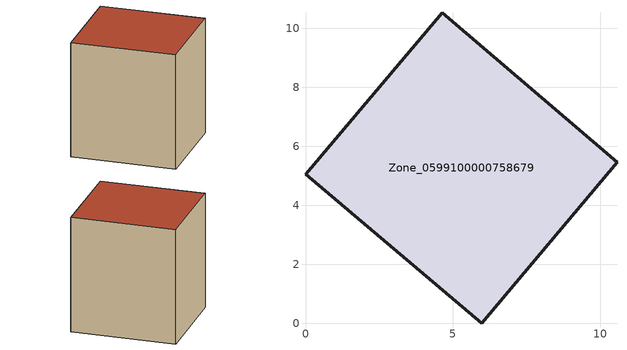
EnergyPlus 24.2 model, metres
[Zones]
Zone_0599100000758679
 floor ground (C_G): 0,5.05 4.63,10.53 10.57,5.46 5.97,0 z0.17
 wall outside (C_F): 10.57,5.46 4.63,10.53 0,5.05 5.97,0 10.57,5.46 z0.17:8.93
 roof outside (C_R): 4.63,10.53 0,5.05 5.97,0 10.57,5.46 z8.93
[BUILDING]
Pand.0599100000758679: North Axis=0; Terrain=City; Loads Convergence Tolerance Value=0.04; Temperature Convergence Tolerance Value=0.4; Solar Distribution=FullExterior; Maximum Number of Warmup Days=25; Minimum Number of Warmup Days=1
[Site:Location]
Rotterdam.The.Hague.AP_ZH_NLD Design_Conditions: Latitude=51.96; Longitude=4.45; Time Zone=1; Elevation=-4.5
[SITE:GROUNDTEMPERATURE:BUILDINGSURFACE]
18, 18, 18, 18, 18, 18, 18, 18, 18, 18, 18, 18
[MATERIAL] Thermal Absorptance=0.9; Solar Absorptance=0.7; Visible Absorptance=0.7
Name | Roughness | Thickness | Conductivity | Density | Specific Heat
G.TC.1992-2005 | MediumSmooth | 0.15 | 0.06 | 540 | 1210
F.TC.1992-2005 | Rough | 0.3 | 0.12 | 1920 | 840
R.TC.1992-2005 | MediumRough | 0.2 | 0.08 | 1500 | 1000
[CONSTRUCTION]
C_G: G.TC.1992-2005
C_F: F.TC.1992-2005
C_R: R.TC.1992-2005
[ZONE]
Zone_0599100000758679: Type=1; Multiplier=1; Ceiling Height=Autocalculate; Volume=Autocalculate; Floor Area=autocalculate; Part of Total Floor Area=Yes
[ZONEINFILTRATION:DESIGNFLOWRATE]
Infil_Zone_0599100000758679: Zone or ZoneList or Space or SpaceList=Zone_0599100000758679; Schedule=AlwaysOn; Design Flow Rate Calculation Method=Flow/Area; Flow Rate per Floor Area=0.0015; Constant Term Coefficient=1; Temperature Term Coefficient=0; Velocity Term Coefficient=0; Velocity Squared Term Coefficient=0
[HVACTEMPLATE:ZONE:IDEALLOADSAIRSYSTEM]
Zone_0599100000758679: Maximum Heating Supply Air Temperature=50; Minimum Cooling Supply Air Temperature=13; Maximum Heating Supply Air Humidity Ratio=0.0156; Minimum Cooling Supply Air Humidity Ratio=0.0077; Heating Limit=NoLimit; Cooling Limit=NoLimit; Dehumidification Control Type=ConstantSensibleHeatRatio; Cooling Sensible Heat Ratio=0.7; Dehumidification Setpoint=60; Humidification Control Type=None; Humidification Setpoint=30; Outdoor Air Method=None; Outdoor Air Flow Rate per Person=0.00944; Outdoor Air Flow Rate per Zone Floor Area=0; Outdoor Air Flow Rate per Zone=0; Demand Controlled Ventilation Type=None; Outdoor Air Economizer Type=NoEconomizer; Heat Recovery Type=None; Sensible Heat Recovery Effectiveness=0.7; Latent Heat Recovery Effectiveness=0.65
[ZONECONTROL:THERMOSTAT]
ThermostatControl_Zone_0599100000758679: Zone or ZoneList=Zone_0599100000758679; Control Type Schedule=DualSetpointControlType; Control 1=Thermostat_Zone_0599100000758679; Temperature Difference Between Cutout And Setpoint=0
[THERMOSTATSETPOINT:DUALSETPOINT]
Thermostat_Zone_0599100000758679: Heating Setpoint Temperature Schedule=HeatingSetpoint_Zone_0599100000758679; Cooling Setpoint Temperature Schedule=CoolingSetpoint_Zone_0599100000758679
[SCHEDULE:COMPACT]
HeatingSetpoint_Zone_0599100000758679: Through: 12/31, For: AllDays, Until: 24:00, 21
CoolingSetpoint_Zone_0599100000758679: Through: 12/31, For: AllDays, Until: 24:00, 24
DualSetpointControlType: Through: 12/31, For: AllDays, Until: 24:00, 4
AlwaysOn: Through: 12/31, For: AllDays, Until: 24:00, 1
